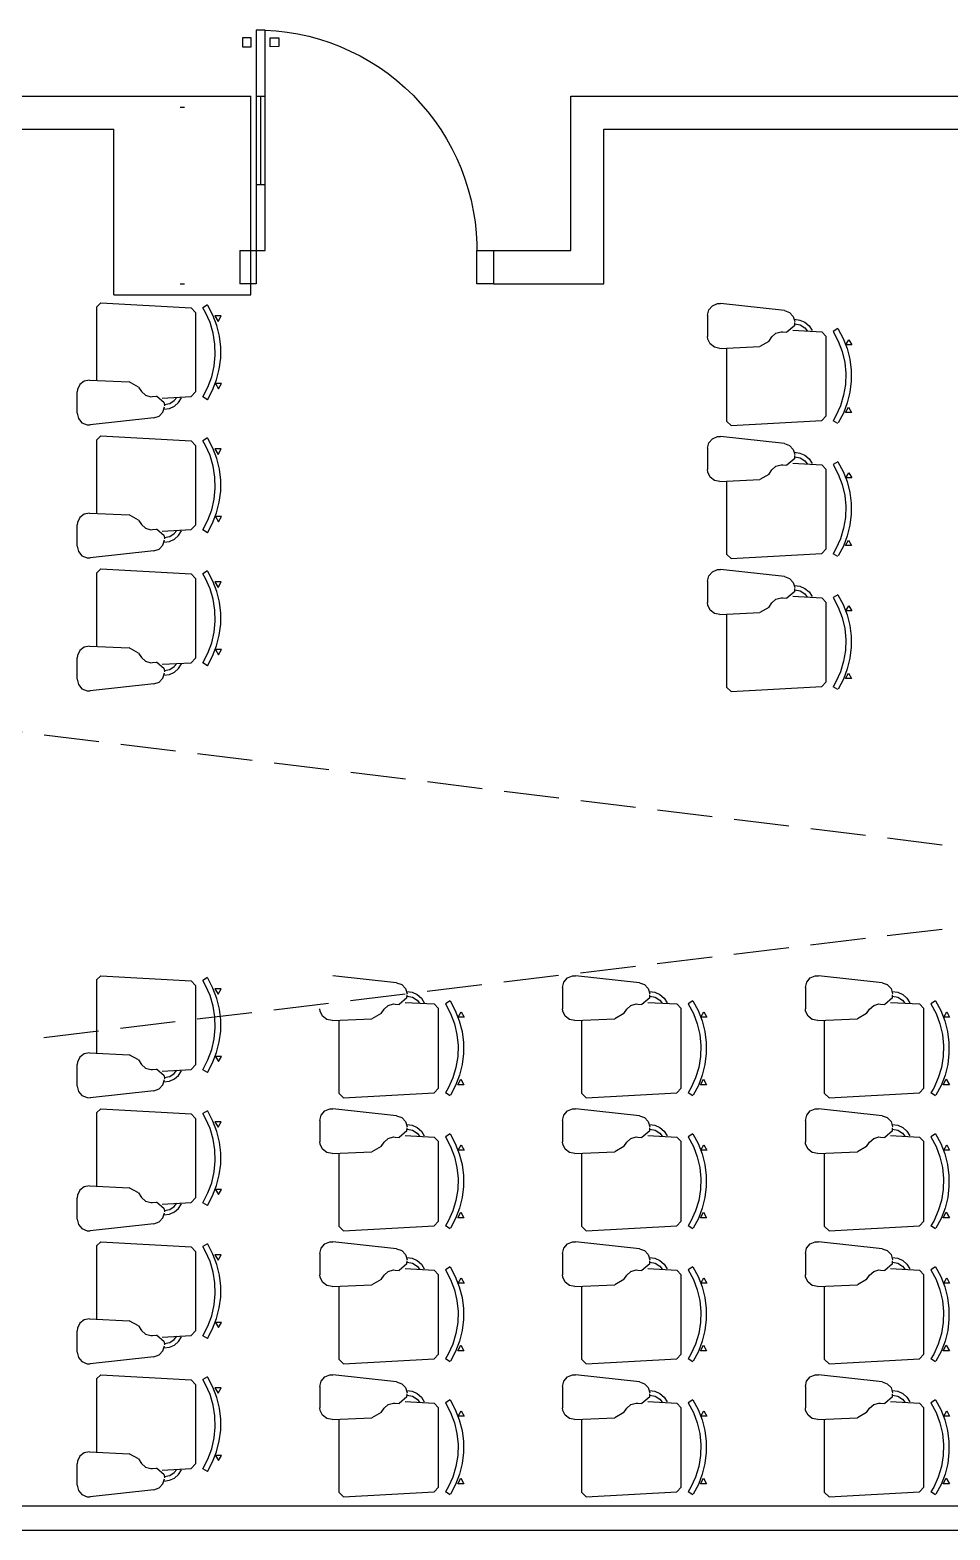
# Model space of a CAD drawing. Extents: x 7 to 80.8, y 22 to 73.9.
# Drawn here: x 54.63 to 58.8, y 46.23 to 53.03 of the extents above; entities that cross this region are included whole.
import ezdxf

# ---------------------------------------------------------------- set-up
doc = ezdxf.new("R2010")
doc.units = 0
doc.header["$MEASUREMENT"] = 0
doc.linetypes.add('DOT', pattern=[0.25, 0.25, 0])
for name, color, linetype in [('Doors', 7, 'CONTINUOUS'), ('Furniture', 7, 'CONTINUOUS'), ('Walls', 7, 'CONTINUOUS')]:
    doc.layers.add(name, color=color, linetype=linetype)

msp = doc.modelspace()

# ---------------------------------------------------------------- linework, layer by layer
at = {"layer": 'Doors', "color": 2}
for p, q in [((55.0094, 52.7319), (55.6294, 52.7319)), ((55.6294, 51.8319), (55.6294, 52.7319)), ((55.5794, 52.0319), (55.5794, 51.8819)), ((56.7294, 52.0319), (57.0794, 52.0319)), ((56.7294, 52.0319), (56.7294, 51.8819)), ((55.0094, 51.8319), (55.6294, 51.8319)), ((55.3094, 51.8819), (55.3294, 51.8819)), ((56.7294, 51.8819), (57.2294, 51.8819))]:
    msp.add_line(p, q, dxfattribs=at)
at = {"layer": 'Doors', "color": 4}
for p, q in [((55.6544, 52.7319), (55.6944, 52.7319)), ((55.6736, 52.7325), (55.6736, 52.3319)), ((55.6544, 52.3319), (55.6967, 52.3319))]:
    msp.add_line(p, q, dxfattribs=at)
at = {"layer": 'Doors', "color": 1}
msp.add_line((55.6544, 51.8819), (55.5794, 51.8819), dxfattribs=at)
at = {"layer": 'Doors', "color": 4}
for points in [[(55.6321, 52.9962), (55.5921, 52.9962), (55.5921, 52.9562), (55.6321, 52.9562), (55.6321, 52.9962)], [(55.6544, 52.0319), (55.6944, 52.0319), (55.6944, 53.0319), (55.6544, 53.0319), (55.6544, 52.0319)], [(55.717, 52.9963), (55.757, 52.9965), (55.7571, 52.9565), (55.7171, 52.9563), (55.717, 52.9963)]]:
    msp.add_lwpolyline(points, close=True, dxfattribs=at)
msp.add_lwpolyline([(55.6944, 53.0311), (55.7443, 53.0279), (55.794, 53.0221), (55.8433, 53.0139), (55.8921, 53.0033), (55.9404, 52.9902), (55.9879, 52.9747), (56.0346, 52.9568), (56.0804, 52.9367), (56.1251, 52.9143), (56.1686, 52.8896), (56.2108, 52.8629), (56.2516, 52.834), (56.291, 52.8032), (56.3287, 52.7704), (56.3648, 52.7358), (56.3991, 52.6994), (56.4315, 52.6614), (56.462, 52.6217), (56.4905, 52.5806), (56.5168, 52.5382), (56.5411, 52.4944), (56.5631, 52.4495), (56.5828, 52.4036), (56.6002, 52.3567), (56.6153, 52.3091), (56.6279, 52.2607), (56.6381, 52.2118), (56.6459, 52.1624), (56.6512, 52.1127), (56.654, 52.0627), (56.6544, 52.0319)], dxfattribs=at)
at = {"layer": 'Doors', "color": 1}
for points in [[(55.5794, 52.0319), (55.6544, 52.0319), (55.6544, 51.8819)], [(56.7294, 51.8819), (56.6544, 51.8819), (56.6544, 52.0319), (56.7294, 52.0319)]]:
    msp.add_lwpolyline(points, dxfattribs=at)
at = {"layer": 'Furniture', "color": 4}
for p, q in [((54.9499, 51.7948), (54.9299, 51.7759)), ((54.9299, 51.7759), (54.9299, 51.4435)), ((54.9499, 51.7948), (55.36, 51.772)), ((55.3799, 51.7509), (55.36, 51.772)), ((55.3799, 51.7509), (55.3799, 51.3909)), ((55.4329, 51.7862), (55.4117, 51.773)), ((58.0476, 51.7601), (57.7588, 51.7919)), ((57.6998, 51.7391), (57.6998, 51.6419)), ((58.0945, 51.6924), (58.0592, 51.6617)), ((58.0945, 51.6924), (58.0949, 51.7055)), ((57.9771, 51.6205), (57.9357, 51.5973)), ((57.9771, 51.6205), (57.991, 51.6409)), ((58.0409, 51.6638), (58.0592, 51.6617)), ((58.0856, 51.6712), (58.2169, 51.6639)), ((58.2169, 51.6639), (58.2368, 51.6428)), ((58.2368, 51.2828), (58.2368, 51.6428)), ((58.2898, 51.678), (58.2686, 51.6648)), ((57.7555, 51.5888), (57.9357, 51.5973)), ((57.7868, 51.2578), (57.7868, 51.5903)), ((54.8986, 51.445), (55.0788, 51.4364)), ((55.1202, 51.4132), (55.0788, 51.4364)), ((55.1202, 51.4132), (55.1341, 51.3929)), ((54.8429, 51.2947), (54.8429, 51.3918)), ((55.1839, 51.37), (55.2023, 51.372)), ((55.2376, 51.3414), (55.2023, 51.372)), ((55.2286, 51.3625), (55.36, 51.3698)), ((55.2376, 51.3414), (55.238, 51.3282)), ((55.36, 51.3698), (55.3799, 51.3909)), ((55.4329, 51.3558), (55.4117, 51.3689)), ((55.1907, 51.2736), (54.9019, 51.2418)), ((58.2368, 51.2828), (58.2169, 51.2617)), ((57.8068, 51.2389), (57.7868, 51.2578)), ((57.8068, 51.2389), (58.2169, 51.2617)), ((58.2898, 51.2475), (58.2686, 51.2607)), ((54.9499, 51.1918), (54.9299, 51.1729)), ((54.9299, 51.1729), (54.9299, 50.8405)), ((54.9499, 51.1918), (55.36, 51.169)), ((55.3799, 51.1479), (55.36, 51.169)), ((55.3799, 51.1479), (55.3799, 50.7879)), ((55.4329, 51.1832), (55.4117, 51.17)), ((57.6998, 51.136), (57.6998, 51.0389)), ((58.0476, 51.1571), (57.7588, 51.1889)), ((58.0945, 51.0893), (58.0592, 51.0587)), ((58.0856, 51.0682), (58.2169, 51.0609)), ((58.0945, 51.0893), (58.0949, 51.1025)), ((58.2898, 51.075), (58.2686, 51.0618)), ((57.9771, 51.0175), (57.9357, 50.9943)), ((57.9771, 51.0175), (57.991, 51.0379)), ((58.0409, 51.0608), (58.0592, 51.0587)), ((58.2169, 51.0609), (58.2368, 51.0398)), ((58.2368, 50.6798), (58.2368, 51.0398)), ((57.7555, 50.9858), (57.9357, 50.9943)), ((57.7868, 50.6548), (57.7868, 50.9873)), ((54.8986, 50.842), (55.0788, 50.8334)), ((55.1202, 50.8102), (55.0788, 50.8334)), ((55.1202, 50.8102), (55.1341, 50.7899)), ((54.8429, 50.6917), (54.8429, 50.7888)), ((55.1839, 50.767), (55.2023, 50.769)), ((55.2376, 50.7384), (55.2023, 50.769)), ((55.2286, 50.7595), (55.36, 50.7668)), ((55.2376, 50.7384), (55.238, 50.7252)), ((55.36, 50.7668), (55.3799, 50.7879)), ((55.4329, 50.7527), (55.4117, 50.7659)), ((55.1907, 50.6706), (54.9019, 50.6388)), ((58.2368, 50.6798), (58.2169, 50.6587)), ((57.8068, 50.6359), (57.7868, 50.6548)), ((57.8068, 50.6359), (58.2169, 50.6587)), ((58.2898, 50.6445), (58.2686, 50.6577)), ((54.9499, 50.5888), (54.9299, 50.5699)), ((54.9299, 50.5699), (54.9299, 50.2375)), ((54.9499, 50.5888), (55.36, 50.566)), ((55.3799, 50.5449), (55.36, 50.566)), ((55.3799, 50.5449), (55.3799, 50.1849)), ((55.4329, 50.5802), (55.4117, 50.567)), ((57.6998, 50.533), (57.6998, 50.4359)), ((58.0476, 50.5541), (57.7588, 50.5859)), ((58.0409, 50.4577), (58.0592, 50.4557)), ((58.0945, 50.4863), (58.0592, 50.4557)), ((58.0856, 50.4652), (58.2169, 50.4579)), ((58.0945, 50.4863), (58.0949, 50.4995)), ((58.2169, 50.4579), (58.2368, 50.4368)), ((58.2898, 50.472), (58.2686, 50.4588)), ((57.7555, 50.3828), (57.9357, 50.3913)), ((57.9771, 50.4145), (57.9357, 50.3913)), ((57.9771, 50.4145), (57.991, 50.4349)), ((58.2368, 50.0768), (58.2368, 50.4368)), ((57.7868, 50.0518), (57.7868, 50.3842)), ((54.8429, 50.0887), (54.8429, 50.1858)), ((54.8986, 50.2389), (55.0788, 50.2304)), ((55.1202, 50.2072), (55.0788, 50.2304)), ((55.1202, 50.2072), (55.1341, 50.1868)), ((55.36, 50.1638), (55.3799, 50.1849)), ((55.1839, 50.164), (55.2023, 50.166)), ((55.2376, 50.1354), (55.2023, 50.166)), ((55.2286, 50.1565), (55.36, 50.1638)), ((55.2376, 50.1354), (55.238, 50.1222)), ((55.4329, 50.1497), (55.4117, 50.1629)), ((55.1907, 50.0676), (54.9019, 50.0358)), ((57.8068, 50.0329), (57.7868, 50.0518)), ((57.8068, 50.0329), (58.2169, 50.0557)), ((58.2368, 50.0768), (58.2169, 50.0557)), ((58.2898, 50.0415), (58.2686, 50.0547)), ((54.9499, 48.7445), (54.9299, 48.7256)), ((54.9299, 48.7256), (54.9299, 48.3932)), ((54.9499, 48.7445), (55.3599, 48.7217)), ((55.3799, 48.7006), (55.3599, 48.7217)), ((55.3799, 48.7006), (55.3799, 48.3406)), ((55.4329, 48.7359), (55.4117, 48.7227)), ((56.2907, 48.7127), (56.0019, 48.7445)), ((57.0429, 48.6916), (57.0429, 48.5945)), ((57.3907, 48.7127), (57.1019, 48.7445)), ((58.1429, 48.6916), (58.1429, 48.5945)), ((58.4907, 48.7127), (58.2019, 48.7445)), ((56.3376, 48.6449), (56.3023, 48.6143)), ((56.3286, 48.6238), (56.46, 48.6165)), ((56.3376, 48.6449), (56.338, 48.6581)), ((56.5329, 48.6306), (56.5117, 48.6174)), ((57.4376, 48.6449), (57.4023, 48.6143)), ((57.4286, 48.6238), (57.5599, 48.6165)), ((57.4376, 48.6449), (57.438, 48.6581)), ((57.6329, 48.6306), (57.6117, 48.6174)), ((58.5376, 48.6449), (58.5023, 48.6143)), ((58.5286, 48.6238), (58.6599, 48.6165)), ((58.5376, 48.6449), (58.538, 48.6581)), ((58.7329, 48.6306), (58.7117, 48.6174)), ((56.2202, 48.5731), (56.1788, 48.5499)), ((56.2202, 48.5731), (56.2341, 48.5935)), ((56.2839, 48.6164), (56.3023, 48.6143)), ((56.46, 48.6165), (56.4799, 48.5954)), ((56.4799, 48.2354), (56.4799, 48.5954)), ((57.3202, 48.5731), (57.2788, 48.5499)), ((57.3202, 48.5731), (57.3341, 48.5935)), ((57.3839, 48.6164), (57.4023, 48.6143)), ((57.5599, 48.6165), (57.5799, 48.5954)), ((57.5799, 48.2354), (57.5799, 48.5954)), ((58.4202, 48.5731), (58.3788, 48.5499)), ((58.4202, 48.5731), (58.4341, 48.5935)), ((58.4839, 48.6164), (58.5023, 48.6143)), ((58.6599, 48.6165), (58.6799, 48.5954)), ((58.6799, 48.2354), (58.6799, 48.5954)), ((55.9986, 48.5414), (56.1788, 48.5499)), ((56.0299, 48.2104), (56.0299, 48.5429)), ((57.0986, 48.5414), (57.2788, 48.5499)), ((57.1299, 48.2104), (57.1299, 48.5429)), ((58.1986, 48.5414), (58.3788, 48.5499)), ((58.2299, 48.2104), (58.2299, 48.5429)), ((54.8986, 48.3947), (55.0788, 48.3861)), ((55.1202, 48.3629), (55.0788, 48.3861)), ((55.1202, 48.3629), (55.1341, 48.3426)), ((54.8429, 48.2444), (54.8429, 48.3415)), ((55.1839, 48.3197), (55.2023, 48.3217)), ((55.2376, 48.2911), (55.2023, 48.3217)), ((55.2286, 48.3122), (55.3599, 48.3195)), ((55.2376, 48.2911), (55.238, 48.2779)), ((55.3599, 48.3195), (55.3799, 48.3406)), ((55.4329, 48.3054), (55.4117, 48.3186)), ((55.1907, 48.2233), (54.9019, 48.1915)), ((56.0499, 48.1915), (56.46, 48.2143)), ((56.4799, 48.2354), (56.46, 48.2143)), ((56.5329, 48.2001), (56.5117, 48.2133)), ((57.1499, 48.1915), (57.5599, 48.2143)), ((57.5799, 48.2354), (57.5599, 48.2143)), ((57.6329, 48.2001), (57.6117, 48.2133)), ((58.2499, 48.1915), (58.6599, 48.2143)), ((58.6799, 48.2354), (58.6599, 48.2143)), ((58.7329, 48.2001), (58.7117, 48.2133)), ((56.0499, 48.1915), (56.0299, 48.2104)), ((57.1499, 48.1915), (57.1299, 48.2104)), ((58.2499, 48.1915), (58.2299, 48.2104)), ((54.9499, 48.1415), (54.9299, 48.1226)), ((54.9299, 48.1226), (54.9299, 47.7902)), ((54.9499, 48.1415), (55.3599, 48.1187)), ((55.3799, 48.0976), (55.3599, 48.1187)), ((55.3799, 48.0976), (55.3799, 47.7376)), ((55.4329, 48.1329), (55.4117, 48.1197)), ((55.9429, 48.0886), (55.9429, 47.9915)), ((56.2907, 48.1097), (56.0019, 48.1415)), ((57.0429, 48.0886), (57.0429, 47.9915)), ((57.3907, 48.1097), (57.1019, 48.1415)), ((58.1429, 48.0886), (58.1429, 47.9915)), ((58.4907, 48.1097), (58.2019, 48.1415)), ((56.2839, 48.0133), (56.3023, 48.0113)), ((56.3376, 48.0419), (56.3023, 48.0113)), ((56.3286, 48.0208), (56.46, 48.0135)), ((56.3376, 48.0419), (56.338, 48.0551)), ((56.46, 48.0135), (56.4799, 47.9924)), ((56.5329, 48.0276), (56.5117, 48.0144)), ((57.3839, 48.0133), (57.4023, 48.0113)), ((57.4376, 48.0419), (57.4023, 48.0113)), ((57.4286, 48.0208), (57.5599, 48.0135)), ((57.4376, 48.0419), (57.438, 48.0551)), ((57.5599, 48.0135), (57.5799, 47.9924)), ((57.6329, 48.0276), (57.6117, 48.0144)), ((58.4839, 48.0133), (58.5023, 48.0113)), ((58.5376, 48.0419), (58.5023, 48.0113)), ((58.5286, 48.0208), (58.6599, 48.0135)), ((58.5376, 48.0419), (58.538, 48.0551)), ((58.6599, 48.0135), (58.6799, 47.9924)), ((58.7329, 48.0276), (58.7117, 48.0144)), ((55.9986, 47.9384), (56.1788, 47.9469)), ((56.2202, 47.9701), (56.1788, 47.9469)), ((56.2202, 47.9701), (56.2341, 47.9905)), ((56.4799, 47.6324), (56.4799, 47.9924)), ((57.0986, 47.9384), (57.2788, 47.9469)), ((57.3202, 47.9701), (57.2788, 47.9469)), ((57.3202, 47.9701), (57.3341, 47.9905)), ((57.5799, 47.6324), (57.5799, 47.9924)), ((58.1986, 47.9384), (58.3788, 47.9469)), ((58.4202, 47.9701), (58.3788, 47.9469)), ((58.4202, 47.9701), (58.4341, 47.9905)), ((58.6799, 47.6324), (58.6799, 47.9924)), ((56.0299, 47.6074), (56.0299, 47.9398)), ((57.1299, 47.6074), (57.1299, 47.9398)), ((58.2299, 47.6074), (58.2299, 47.9398)), ((54.8429, 47.6414), (54.8429, 47.7385)), ((54.8986, 47.7916), (55.0788, 47.7831)), ((55.1202, 47.7599), (55.0788, 47.7831)), ((55.1202, 47.7599), (55.1341, 47.7395)), ((55.3599, 47.7165), (55.3799, 47.7376)), ((55.1839, 47.7167), (55.2023, 47.7187)), ((55.2376, 47.6881), (55.2023, 47.7187)), ((55.2286, 47.7092), (55.3599, 47.7165)), ((55.2376, 47.6881), (55.238, 47.6749)), ((55.4329, 47.7024), (55.4117, 47.7156)), ((55.1907, 47.6203), (54.9019, 47.5885)), ((56.0499, 47.5885), (56.0299, 47.6074)), ((56.0499, 47.5885), (56.46, 47.6113)), ((56.4799, 47.6324), (56.46, 47.6113)), ((56.5329, 47.5971), (56.5117, 47.6103)), ((57.1499, 47.5885), (57.1299, 47.6074)), ((57.1499, 47.5885), (57.5599, 47.6113)), ((57.5799, 47.6324), (57.5599, 47.6113)), ((57.6329, 47.5971), (57.6117, 47.6103)), ((58.2499, 47.5885), (58.2299, 47.6074)), ((58.2499, 47.5885), (58.6599, 47.6113)), ((58.6799, 47.6324), (58.6599, 47.6113)), ((58.7329, 47.5971), (58.7117, 47.6103)), ((54.9499, 47.5385), (54.9299, 47.5196)), ((54.9499, 47.5385), (55.3599, 47.5157)), ((56.2907, 47.5067), (56.0019, 47.5385)), ((57.3907, 47.5067), (57.1019, 47.5385)), ((58.4907, 47.5067), (58.2019, 47.5385)), ((54.9299, 47.5196), (54.9299, 47.1871)), ((55.3799, 47.4946), (55.3599, 47.5157)), ((55.3799, 47.4946), (55.3799, 47.1346)), ((55.4329, 47.5299), (55.4117, 47.5167)), ((55.9429, 47.4856), (55.9429, 47.3885)), ((57.0429, 47.4856), (57.0429, 47.3885)), ((58.1429, 47.4856), (58.1429, 47.3885)), ((56.2839, 47.4103), (56.3023, 47.4083)), ((56.3376, 47.4389), (56.3023, 47.4083)), ((56.3286, 47.4178), (56.46, 47.4105)), ((56.3376, 47.4389), (56.338, 47.4521)), ((56.46, 47.4105), (56.4799, 47.3894)), ((56.5329, 47.4246), (56.5117, 47.4114)), ((57.3839, 47.4103), (57.4023, 47.4083)), ((57.4376, 47.4389), (57.4023, 47.4083)), ((57.4286, 47.4178), (57.5599, 47.4105)), ((57.4376, 47.4389), (57.438, 47.4521)), ((57.5599, 47.4105), (57.5799, 47.3894)), ((57.6329, 47.4246), (57.6117, 47.4114)), ((58.4839, 47.4103), (58.5023, 47.4083)), ((58.5376, 47.4389), (58.5023, 47.4083)), ((58.5286, 47.4178), (58.6599, 47.4105)), ((58.5376, 47.4389), (58.538, 47.4521)), ((58.6599, 47.4105), (58.6799, 47.3894)), ((58.7329, 47.4245), (58.7117, 47.4114)), ((55.9986, 47.3353), (56.1788, 47.3439)), ((56.0299, 47.0044), (56.0299, 47.3368)), ((56.2202, 47.3671), (56.1788, 47.3439)), ((56.2202, 47.3671), (56.2341, 47.3874)), ((56.4799, 47.0294), (56.4799, 47.3894)), ((57.0986, 47.3353), (57.2788, 47.3439)), ((57.1299, 47.0044), (57.1299, 47.3368)), ((57.3202, 47.3671), (57.2788, 47.3439)), ((57.3202, 47.3671), (57.3341, 47.3874)), ((57.5799, 47.0294), (57.5799, 47.3894)), ((58.1986, 47.3353), (58.3788, 47.3439)), ((58.2299, 47.0044), (58.2299, 47.3368)), ((58.4202, 47.3671), (58.3788, 47.3439)), ((58.4202, 47.3671), (58.4341, 47.3874)), ((58.6799, 47.0294), (58.6799, 47.3894)), ((54.8429, 47.0384), (54.8429, 47.1355)), ((54.8986, 47.1886), (55.0788, 47.1801)), ((55.1202, 47.1569), (55.0788, 47.1801)), ((55.1202, 47.1569), (55.1341, 47.1365)), ((55.3599, 47.1135), (55.3799, 47.1346)), ((55.1839, 47.1136), (55.2023, 47.1157)), ((55.2376, 47.0851), (55.2023, 47.1157)), ((55.2286, 47.1062), (55.3599, 47.1135)), ((55.2376, 47.0851), (55.238, 47.0719)), ((55.4329, 47.0994), (55.4117, 47.1126)), ((55.1907, 47.0173), (54.9019, 46.9855)), ((56.0499, 46.9855), (56.0299, 47.0044)), ((56.0499, 46.9855), (56.46, 47.0083)), ((56.4799, 47.0294), (56.46, 47.0083)), ((56.5329, 46.9941), (56.5117, 47.0073)), ((57.1499, 46.9855), (57.1299, 47.0044)), ((57.1499, 46.9855), (57.5599, 47.0083)), ((57.5799, 47.0294), (57.5599, 47.0083)), ((57.6329, 46.9941), (57.6117, 47.0073)), ((58.2499, 46.9855), (58.2299, 47.0044)), ((58.2499, 46.9855), (58.6599, 47.0083)), ((58.6799, 47.0294), (58.6599, 47.0083)), ((58.7329, 46.9941), (58.7117, 47.0073)), ((54.9499, 46.9355), (54.9299, 46.9166)), ((54.9499, 46.9355), (55.3599, 46.9127)), ((55.4329, 46.9269), (55.4117, 46.9137)), ((56.2907, 46.9037), (56.0019, 46.9355)), ((57.3907, 46.9037), (57.1019, 46.9355)), ((58.4907, 46.9037), (58.2019, 46.9355)), ((54.9299, 46.9166), (54.9299, 46.5841)), ((55.3799, 46.8916), (55.3599, 46.9127)), ((55.3799, 46.8916), (55.3799, 46.5316)), ((55.9429, 46.8826), (55.9429, 46.7855)), ((57.0429, 46.8826), (57.0429, 46.7855)), ((58.1429, 46.8826), (58.1429, 46.7855)), ((56.2202, 46.7641), (56.2341, 46.7844)), ((56.2839, 46.8073), (56.3023, 46.8053)), ((56.3376, 46.8359), (56.3023, 46.8053)), ((56.3286, 46.8148), (56.46, 46.8075)), ((56.3376, 46.8359), (56.338, 46.8491)), ((56.46, 46.8075), (56.4799, 46.7864)), ((56.4799, 46.4264), (56.4799, 46.7864)), ((56.5329, 46.8215), (56.5117, 46.8084)), ((57.3202, 46.7641), (57.3341, 46.7844)), ((57.3839, 46.8073), (57.4023, 46.8053)), ((57.4376, 46.8359), (57.4023, 46.8053)), ((57.4286, 46.8148), (57.5599, 46.8075)), ((57.4376, 46.8359), (57.438, 46.8491)), ((57.5599, 46.8075), (57.5799, 46.7864)), ((57.5799, 46.4264), (57.5799, 46.7864)), ((57.6329, 46.8215), (57.6117, 46.8084)), ((58.4202, 46.7641), (58.4341, 46.7844)), ((58.4839, 46.8073), (58.5023, 46.8053)), ((58.5376, 46.8359), (58.5023, 46.8053)), ((58.5286, 46.8148), (58.6599, 46.8075)), ((58.5376, 46.8359), (58.538, 46.8491)), ((58.6599, 46.8075), (58.6799, 46.7864)), ((58.6799, 46.4264), (58.6799, 46.7864)), ((58.7329, 46.8215), (58.7117, 46.8084)), ((55.9986, 46.7323), (56.1788, 46.7409)), ((56.0299, 46.4014), (56.0299, 46.7338)), ((56.2202, 46.7641), (56.1788, 46.7409)), ((57.0986, 46.7323), (57.2788, 46.7409)), ((57.1299, 46.4014), (57.1299, 46.7338)), ((57.3202, 46.7641), (57.2788, 46.7409)), ((58.1986, 46.7323), (58.3788, 46.7409)), ((58.2299, 46.4014), (58.2299, 46.7338)), ((58.4202, 46.7641), (58.3788, 46.7409)), ((54.8986, 46.5856), (55.0788, 46.5771)), ((54.8429, 46.4353), (54.8429, 46.5325)), ((55.1202, 46.5539), (55.0788, 46.5771)), ((55.1202, 46.5539), (55.1341, 46.5335)), ((55.1839, 46.5106), (55.2023, 46.5127)), ((55.2376, 46.482), (55.2023, 46.5127)), ((55.3599, 46.5105), (55.3799, 46.5316)), ((55.2286, 46.5032), (55.3599, 46.5105)), ((55.2376, 46.482), (55.238, 46.4689)), ((55.4329, 46.4964), (55.4117, 46.5096)), ((55.1907, 46.4143), (54.9019, 46.3825)), ((56.0499, 46.3825), (56.0299, 46.4014)), ((56.0499, 46.3825), (56.46, 46.4053)), ((56.4799, 46.4264), (56.46, 46.4053)), ((56.5329, 46.3911), (56.5117, 46.4043)), ((57.1499, 46.3825), (57.1299, 46.4014)), ((57.1499, 46.3825), (57.5599, 46.4053)), ((57.5799, 46.4264), (57.5599, 46.4053)), ((57.6329, 46.3911), (57.6117, 46.4043)), ((58.2499, 46.3825), (58.2299, 46.4014)), ((58.2499, 46.3825), (58.6599, 46.4052)), ((58.6799, 46.4264), (58.6599, 46.4052)), ((58.7329, 46.3911), (58.7117, 46.4042))]:
    msp.add_line(p, q, dxfattribs=at)
at = {"layer": 'Furniture', "color": 4, "linetype": 'DOT'}
for p, q in [((60.152, 49.1668), (47.7391, 50.6882)), ((60.1521, 49.1226), (47.7626, 47.6263))]:
    msp.add_line(p, q, dxfattribs=at)
at = {"layer": 'Furniture', "color": 4}
for points in [[(55.4117, 51.3689), (55.4352, 51.413), (55.4528, 51.4598), (55.4641, 51.5084), (55.469, 51.5582), (55.4674, 51.6081), (55.4594, 51.6574), (55.445, 51.7053), (55.4245, 51.7508), (55.4117, 51.773)], [(55.4329, 51.3558), (55.4566, 51.3998), (55.4747, 51.4463), (55.4871, 51.4947), (55.4934, 51.5443), (55.4936, 51.5943), (55.4877, 51.6439), (55.4758, 51.6924), (55.458, 51.7391), (55.4347, 51.7833)], [(57.6998, 51.7391), (57.7056, 51.7631), (57.7216, 51.782), (57.7445, 51.7915), (57.7588, 51.7919)], [(58.0476, 51.7601), (58.0709, 51.7517), (58.0879, 51.7337), (58.0949, 51.71)], [(58.0933, 51.7204), (58.118, 51.7171), (58.1407, 51.7069), (58.1596, 51.6906), (58.173, 51.6696)], [(58.0948, 51.7001), (58.1191, 51.6952), (58.14, 51.6817), (58.1512, 51.6676)], [(57.7555, 51.5888), (57.7312, 51.5934), (57.7116, 51.6085), (57.7009, 51.6309), (57.6998, 51.6419)], [(57.991, 51.6409), (58.0094, 51.6575), (58.0333, 51.6641), (58.0409, 51.6638)], [(58.2686, 51.6648), (58.2921, 51.6207), (58.3097, 51.574), (58.321, 51.5253), (58.3259, 51.4756), (58.3244, 51.4256), (58.3163, 51.3763), (58.3019, 51.3285), (58.2814, 51.2829), (58.2686, 51.2607)], [(58.2898, 51.678), (58.3135, 51.634), (58.3317, 51.5874), (58.344, 51.539), (58.3503, 51.4894), (58.3505, 51.4395), (58.3446, 51.3898), (58.3327, 51.3413), (58.3149, 51.2946), (58.2916, 51.2504)], [(54.8986, 51.445), (54.8743, 51.4404), (54.8547, 51.4252), (54.844, 51.4029), (54.8429, 51.3918)], [(55.1341, 51.3929), (55.1525, 51.3762), (55.1764, 51.3697), (55.1839, 51.37)], [(55.2364, 51.3133), (55.2611, 51.3167), (55.2838, 51.3269), (55.3027, 51.3432), (55.316, 51.3642)], [(55.2379, 51.3337), (55.2622, 51.3385), (55.2831, 51.352), (55.2942, 51.3662)], [(54.8429, 51.2947), (54.8487, 51.2706), (54.8647, 51.2517), (54.8876, 51.2422), (54.9019, 51.2418)], [(55.1907, 51.2736), (55.214, 51.282), (55.231, 51.3), (55.238, 51.3238)], [(55.4117, 50.7659), (55.4352, 50.81), (55.4528, 50.8568), (55.4641, 50.9054), (55.469, 50.9552), (55.4674, 51.0051), (55.4594, 51.0544), (55.445, 51.1023), (55.4245, 51.1478), (55.4117, 51.17)], [(55.4329, 50.7528), (55.4566, 50.7967), (55.4747, 50.8433), (55.4871, 50.8917), (55.4934, 50.9413), (55.4936, 50.9913), (55.4877, 51.0409), (55.4758, 51.0894), (55.458, 51.1361), (55.4347, 51.1803)], [(57.6998, 51.1361), (57.7056, 51.1601), (57.7216, 51.179), (57.7445, 51.1885), (57.7588, 51.1889)], [(58.0476, 51.1571), (58.0709, 51.1487), (58.0879, 51.1307), (58.0949, 51.107)], [(58.0933, 51.1174), (58.118, 51.1141), (58.1407, 51.1039), (58.1596, 51.0875), (58.173, 51.0665)], [(58.0948, 51.0971), (58.1191, 51.0922), (58.14, 51.0787), (58.1512, 51.0645)], [(58.2898, 51.075), (58.3135, 51.031), (58.3317, 50.9844), (58.344, 50.936), (58.3503, 50.8864), (58.3505, 50.8364), (58.3446, 50.7868), (58.3327, 50.7383), (58.3149, 50.6916), (58.2916, 50.6474)], [(57.7555, 50.9858), (57.7312, 50.9904), (57.7116, 51.0055), (57.7009, 51.0279), (57.6998, 51.0389)], [(57.991, 51.0379), (58.0094, 51.0545), (58.0333, 51.0611), (58.0409, 51.0607)], [(58.2686, 51.0618), (58.2921, 51.0177), (58.3097, 50.971), (58.321, 50.9223), (58.3259, 50.8726), (58.3244, 50.8226), (58.3163, 50.7733), (58.3019, 50.7255), (58.2814, 50.6799), (58.2686, 50.6577)], [(54.8986, 50.842), (54.8743, 50.8373), (54.8547, 50.8222), (54.844, 50.7998), (54.8429, 50.7888)], [(55.1341, 50.7899), (55.1525, 50.7732), (55.1764, 50.7667), (55.1839, 50.767)], [(55.2364, 50.7103), (55.2611, 50.7136), (55.2838, 50.7239), (55.3027, 50.7402), (55.316, 50.7612)], [(55.2379, 50.7306), (55.2622, 50.7355), (55.2831, 50.749), (55.2942, 50.7632)], [(54.8429, 50.6917), (54.8487, 50.6676), (54.8647, 50.6487), (54.8876, 50.6392), (54.9019, 50.6388)], [(55.1907, 50.6706), (55.214, 50.679), (55.231, 50.697), (55.238, 50.7208)], [(55.4117, 50.1629), (55.4352, 50.207), (55.4528, 50.2538), (55.4641, 50.3024), (55.469, 50.3522), (55.4674, 50.4021), (55.4594, 50.4514), (55.445, 50.4992), (55.4245, 50.5448), (55.4117, 50.567)], [(55.4329, 50.1497), (55.4566, 50.1937), (55.4747, 50.2403), (55.4871, 50.2887), (55.4934, 50.3383), (55.4936, 50.3883), (55.4877, 50.4379), (55.4758, 50.4864), (55.458, 50.5331), (55.4347, 50.5773)], [(57.6998, 50.533), (57.7056, 50.5571), (57.7216, 50.576), (57.7445, 50.5855), (57.7588, 50.5859)], [(58.0476, 50.5541), (58.0709, 50.5457), (58.0879, 50.5277), (58.0949, 50.5039)], [(57.991, 50.4349), (58.0094, 50.4515), (58.0333, 50.458), (58.0409, 50.4577)], [(58.0933, 50.5144), (58.118, 50.5111), (58.1407, 50.5008), (58.1596, 50.4845), (58.173, 50.4635)], [(58.0948, 50.4941), (58.1191, 50.4892), (58.14, 50.4757), (58.1512, 50.4615)], [(58.2686, 50.4588), (58.2921, 50.4147), (58.3097, 50.3679), (58.321, 50.3193), (58.3259, 50.2696), (58.3244, 50.2196), (58.3163, 50.1703), (58.3019, 50.1225), (58.2814, 50.0769), (58.2686, 50.0547)], [(58.2898, 50.472), (58.3135, 50.428), (58.3317, 50.3814), (58.344, 50.333), (58.3503, 50.2834), (58.3505, 50.2334), (58.3446, 50.1838), (58.3327, 50.1353), (58.3149, 50.0886), (58.2916, 50.0444)], [(57.7555, 50.3828), (57.7312, 50.3874), (57.7116, 50.4025), (57.7009, 50.4249), (57.6998, 50.4359)], [(54.8986, 50.2389), (54.8743, 50.2343), (54.8547, 50.2192), (54.844, 50.1968), (54.8429, 50.1858)], [(55.1341, 50.1869), (55.1525, 50.1702), (55.1764, 50.1637), (55.1839, 50.164)], [(55.1907, 50.0676), (55.214, 50.076), (55.231, 50.094), (55.238, 50.1178)], [(55.2364, 50.1073), (55.2611, 50.1106), (55.2838, 50.1209), (55.3027, 50.1372), (55.316, 50.1582)], [(55.2379, 50.1276), (55.2622, 50.1325), (55.2831, 50.146), (55.2942, 50.1602)], [(54.8429, 50.0887), (54.8487, 50.0646), (54.8647, 50.0457), (54.8876, 50.0362), (54.9019, 50.0358)], [(55.4117, 48.3186), (55.4352, 48.3627), (55.4528, 48.4095), (55.4641, 48.4581), (55.469, 48.5079), (55.4674, 48.5578), (55.4594, 48.6071), (55.445, 48.655), (55.4245, 48.7005), (55.4117, 48.7227)], [(55.4329, 48.3054), (55.4566, 48.3494), (55.4747, 48.396), (55.4871, 48.4444), (55.4934, 48.494), (55.4936, 48.544), (55.4877, 48.5936), (55.4758, 48.6421), (55.458, 48.6888), (55.4347, 48.733)], [(56.2907, 48.7127), (56.314, 48.7043), (56.331, 48.6863), (56.338, 48.6626)], [(57.0429, 48.6916), (57.0486, 48.7157), (57.0647, 48.7346), (57.0876, 48.7441), (57.1019, 48.7445)], [(57.3907, 48.7127), (57.414, 48.7043), (57.431, 48.6863), (57.438, 48.6625)], [(58.1429, 48.6916), (58.1487, 48.7157), (58.1647, 48.7346), (58.1876, 48.7441), (58.2019, 48.7445)], [(58.4907, 48.7127), (58.514, 48.7043), (58.531, 48.6863), (58.538, 48.6625)], [(56.3364, 48.673), (56.3611, 48.6697), (56.3838, 48.6595), (56.4026, 48.6431), (56.416, 48.6221)], [(56.3379, 48.6527), (56.3622, 48.6478), (56.3831, 48.6343), (56.3942, 48.6201)], [(56.5329, 48.6306), (56.5566, 48.5866), (56.5747, 48.54), (56.5871, 48.4916), (56.5934, 48.442), (56.5936, 48.392), (56.5877, 48.3424), (56.5758, 48.2939), (56.558, 48.2472), (56.5347, 48.203)], [(57.4364, 48.673), (57.4611, 48.6697), (57.4838, 48.6594), (57.5026, 48.6431), (57.516, 48.6221)], [(57.4379, 48.6527), (57.4622, 48.6478), (57.4831, 48.6343), (57.4942, 48.6201)], [(57.6329, 48.6306), (57.6566, 48.5866), (57.6747, 48.54), (57.6871, 48.4916), (57.6934, 48.442), (57.6936, 48.392), (57.6877, 48.3424), (57.6758, 48.2939), (57.658, 48.2472), (57.6347, 48.203)], [(58.5364, 48.673), (58.5611, 48.6697), (58.5838, 48.6594), (58.6026, 48.6431), (58.616, 48.6221)], [(58.5379, 48.6527), (58.5622, 48.6478), (58.5831, 48.6343), (58.5942, 48.6201)], [(58.7329, 48.6306), (58.7566, 48.5866), (58.7747, 48.54), (58.7871, 48.4916), (58.7934, 48.442), (58.7936, 48.392), (58.7877, 48.3424), (58.7758, 48.2939), (58.758, 48.2472), (58.7347, 48.203)], [(55.9986, 48.5414), (55.9743, 48.546), (55.9547, 48.5611), (55.944, 48.5835), (55.9429, 48.5945)], [(56.2341, 48.5935), (56.2525, 48.6101), (56.2764, 48.6167), (56.2839, 48.6163)], [(56.5117, 48.6174), (56.5352, 48.5733), (56.5528, 48.5265), (56.5641, 48.4779), (56.569, 48.4282), (56.5674, 48.3782), (56.5594, 48.3289), (56.545, 48.2811), (56.5245, 48.2355), (56.5117, 48.2133)], [(57.0986, 48.5414), (57.0743, 48.546), (57.0547, 48.5611), (57.044, 48.5835), (57.0429, 48.5945)], [(57.3341, 48.5935), (57.3525, 48.6101), (57.3764, 48.6166), (57.3839, 48.6163)], [(57.6117, 48.6174), (57.6352, 48.5733), (57.6528, 48.5265), (57.6641, 48.4779), (57.669, 48.4282), (57.6674, 48.3782), (57.6594, 48.3289), (57.645, 48.2811), (57.6245, 48.2355), (57.6117, 48.2133)], [(58.1986, 48.5414), (58.1743, 48.546), (58.1547, 48.5611), (58.144, 48.5835), (58.1429, 48.5945)], [(58.4341, 48.5935), (58.4525, 48.6101), (58.4764, 48.6166), (58.4839, 48.6163)], [(58.7117, 48.6174), (58.7352, 48.5733), (58.7528, 48.5265), (58.7641, 48.4779), (58.769, 48.4282), (58.7674, 48.3782), (58.7594, 48.3289), (58.745, 48.2811), (58.7245, 48.2355), (58.7117, 48.2133)], [(54.8986, 48.3947), (54.8743, 48.39), (54.8547, 48.3749), (54.844, 48.3525), (54.8429, 48.3415)], [(55.1341, 48.3426), (55.1525, 48.3259), (55.1764, 48.3194), (55.1839, 48.3197)], [(55.2364, 48.263), (55.2611, 48.2663), (55.2838, 48.2766), (55.3026, 48.2929), (55.316, 48.3139)], [(55.2379, 48.2833), (55.2622, 48.2882), (55.2831, 48.3017), (55.2942, 48.3159)], [(54.8429, 48.2444), (54.8486, 48.2203), (54.8647, 48.2014), (54.8876, 48.1919), (54.9019, 48.1915)], [(55.1907, 48.2233), (55.214, 48.2317), (55.231, 48.2497), (55.238, 48.2735)], [(55.4117, 47.7156), (55.4352, 47.7597), (55.4528, 47.8065), (55.4641, 47.8551), (55.469, 47.9048), (55.4674, 47.9548), (55.4594, 48.0041), (55.445, 48.0519), (55.4245, 48.0975), (55.4117, 48.1197)], [(55.4329, 47.7024), (55.4566, 47.7464), (55.4747, 47.793), (55.4871, 47.8414), (55.4934, 47.891), (55.4936, 47.941), (55.4877, 47.9906), (55.4758, 48.0391), (55.458, 48.0858), (55.4347, 48.13)], [(55.9429, 48.0886), (55.9487, 48.1127), (55.9647, 48.1316), (55.9876, 48.1411), (56.0019, 48.1415)], [(56.2907, 48.1097), (56.314, 48.1013), (56.331, 48.0833), (56.338, 48.0595)], [(57.0429, 48.0886), (57.0486, 48.1127), (57.0647, 48.1316), (57.0876, 48.1411), (57.1019, 48.1415)], [(57.3907, 48.1097), (57.414, 48.1013), (57.431, 48.0833), (57.438, 48.0595)], [(58.1429, 48.0886), (58.1487, 48.1127), (58.1647, 48.1316), (58.1876, 48.1411), (58.2019, 48.1415)], [(58.4907, 48.1097), (58.514, 48.1013), (58.531, 48.0833), (58.538, 48.0595)], [(56.2341, 47.9904), (56.2525, 48.0071), (56.2764, 48.0136), (56.2839, 48.0133)], [(56.3364, 48.07), (56.3611, 48.0667), (56.3838, 48.0564), (56.4026, 48.0401), (56.416, 48.0191)], [(56.3379, 48.0497), (56.3622, 48.0448), (56.3831, 48.0313), (56.3942, 48.0171)], [(56.5117, 48.0144), (56.5352, 47.9703), (56.5528, 47.9235), (56.5641, 47.8749), (56.569, 47.8251), (56.5674, 47.7752), (56.5594, 47.7259), (56.545, 47.6781), (56.5245, 47.6325), (56.5117, 47.6103)], [(56.5329, 48.0276), (56.5566, 47.9836), (56.5747, 47.937), (56.5871, 47.8886), (56.5934, 47.839), (56.5936, 47.789), (56.5877, 47.7394), (56.5758, 47.6909), (56.558, 47.6442), (56.5347, 47.6)], [(57.3341, 47.9904), (57.3525, 48.0071), (57.3764, 48.0136), (57.3839, 48.0133)], [(57.4364, 48.07), (57.4611, 48.0667), (57.4838, 48.0564), (57.5026, 48.0401), (57.516, 48.0191)], [(57.4379, 48.0497), (57.4622, 48.0448), (57.4831, 48.0313), (57.4942, 48.0171)], [(57.6117, 48.0144), (57.6352, 47.9703), (57.6528, 47.9235), (57.6641, 47.8749), (57.669, 47.8251), (57.6674, 47.7752), (57.6594, 47.7259), (57.645, 47.6781), (57.6245, 47.6325), (57.6117, 47.6103)], [(57.6329, 48.0276), (57.6566, 47.9836), (57.6747, 47.937), (57.6871, 47.8886), (57.6934, 47.839), (57.6936, 47.789), (57.6877, 47.7394), (57.6758, 47.6909), (57.658, 47.6442), (57.6347, 47.6)], [(58.4341, 47.9904), (58.4525, 48.0071), (58.4764, 48.0136), (58.4839, 48.0133)], [(58.5364, 48.07), (58.5611, 48.0667), (58.5838, 48.0564), (58.6026, 48.0401), (58.616, 48.0191)], [(58.5379, 48.0497), (58.5622, 48.0448), (58.5831, 48.0313), (58.5942, 48.0171)], [(58.7117, 48.0144), (58.7352, 47.9703), (58.7528, 47.9235), (58.7641, 47.8749), (58.769, 47.8251), (58.7674, 47.7752), (58.7594, 47.7259), (58.745, 47.6781), (58.7245, 47.6325), (58.7117, 47.6103)], [(58.7329, 48.0276), (58.7566, 47.9836), (58.7747, 47.937), (58.7871, 47.8886), (58.7934, 47.839), (58.7936, 47.789), (58.7877, 47.7394), (58.7758, 47.6909), (58.758, 47.6442), (58.7347, 47.6)], [(55.9986, 47.9384), (55.9743, 47.943), (55.9547, 47.9581), (55.944, 47.9805), (55.9429, 47.9915)], [(57.0986, 47.9384), (57.0743, 47.943), (57.0547, 47.9581), (57.044, 47.9805), (57.0429, 47.9915)], [(58.1986, 47.9384), (58.1743, 47.943), (58.1547, 47.9581), (58.144, 47.9805), (58.1429, 47.9915)], [(54.8986, 47.7916), (54.8743, 47.787), (54.8547, 47.7719), (54.844, 47.7495), (54.8429, 47.7385)], [(55.1341, 47.7395), (55.1525, 47.7229), (55.1764, 47.7164), (55.1839, 47.7167)], [(55.1907, 47.6203), (55.214, 47.6287), (55.231, 47.6467), (55.238, 47.6705)], [(55.2364, 47.66), (55.2611, 47.6633), (55.2838, 47.6736), (55.3026, 47.6899), (55.316, 47.7109)], [(55.2379, 47.6803), (55.2622, 47.6852), (55.2831, 47.6987), (55.2942, 47.7129)], [(54.8429, 47.6414), (54.8486, 47.6173), (54.8647, 47.5984), (54.8876, 47.5889), (54.9019, 47.5885)], [(55.9429, 47.4856), (55.9487, 47.5097), (55.9647, 47.5286), (55.9876, 47.5381), (56.0019, 47.5385)], [(57.0429, 47.4856), (57.0486, 47.5097), (57.0647, 47.5286), (57.0876, 47.5381), (57.1019, 47.5385)], [(58.1429, 47.4856), (58.1486, 47.5097), (58.1647, 47.5286), (58.1876, 47.5381), (58.2019, 47.5385)], [(55.4117, 47.1126), (55.4352, 47.1567), (55.4528, 47.2034), (55.4641, 47.2521), (55.469, 47.3018), (55.4674, 47.3518), (55.4594, 47.4011), (55.445, 47.4489), (55.4245, 47.4945), (55.4117, 47.5167)], [(55.4329, 47.0994), (55.4566, 47.1434), (55.4747, 47.19), (55.4871, 47.2384), (55.4934, 47.288), (55.4936, 47.338), (55.4877, 47.3876), (55.4758, 47.4361), (55.458, 47.4828), (55.4347, 47.527)], [(56.2907, 47.5067), (56.314, 47.4983), (56.331, 47.4803), (56.338, 47.4565)], [(56.3364, 47.467), (56.3611, 47.4637), (56.3838, 47.4534), (56.4026, 47.4371), (56.416, 47.4161)], [(57.3907, 47.5067), (57.414, 47.4983), (57.431, 47.4803), (57.438, 47.4565)], [(57.4364, 47.467), (57.4611, 47.4637), (57.4838, 47.4534), (57.5026, 47.4371), (57.516, 47.4161)], [(58.4907, 47.5067), (58.514, 47.4983), (58.531, 47.4803), (58.538, 47.4565)], [(58.5364, 47.467), (58.5611, 47.4637), (58.5838, 47.4534), (58.6026, 47.4371), (58.616, 47.4161)], [(56.2341, 47.3874), (56.2525, 47.4041), (56.2764, 47.4106), (56.2839, 47.4103)], [(56.3378, 47.4467), (56.3622, 47.4418), (56.3831, 47.4283), (56.3942, 47.4141)], [(56.5117, 47.4114), (56.5352, 47.3673), (56.5528, 47.3205), (56.5641, 47.2719), (56.569, 47.2221), (56.5674, 47.1722), (56.5594, 47.1229), (56.545, 47.075), (56.5245, 47.0295), (56.5117, 47.0073)], [(56.5329, 47.4245), (56.5566, 47.3806), (56.5747, 47.334), (56.5871, 47.2856), (56.5934, 47.236), (56.5936, 47.186), (56.5877, 47.1364), (56.5758, 47.0879), (56.558, 47.0412), (56.5347, 46.997)], [(57.3341, 47.3874), (57.3525, 47.4041), (57.3764, 47.4106), (57.3839, 47.4103)], [(57.4379, 47.4467), (57.4622, 47.4418), (57.4831, 47.4283), (57.4942, 47.4141)], [(57.6117, 47.4114), (57.6352, 47.3673), (57.6528, 47.3205), (57.6641, 47.2719), (57.669, 47.2221), (57.6674, 47.1722), (57.6594, 47.1229), (57.645, 47.075), (57.6245, 47.0295), (57.6117, 47.0073)], [(57.6329, 47.4245), (57.6566, 47.3806), (57.6747, 47.334), (57.6871, 47.2856), (57.6934, 47.236), (57.6936, 47.186), (57.6877, 47.1364), (57.6758, 47.0879), (57.658, 47.0412), (57.6347, 46.997)], [(58.4341, 47.3874), (58.4525, 47.4041), (58.4764, 47.4106), (58.4839, 47.4103)], [(58.5379, 47.4467), (58.5622, 47.4418), (58.5831, 47.4283), (58.5942, 47.4141)], [(58.7117, 47.4114), (58.7352, 47.3673), (58.7528, 47.3205), (58.7641, 47.2719), (58.769, 47.2221), (58.7674, 47.1722), (58.7594, 47.1229), (58.745, 47.075), (58.7245, 47.0295), (58.7117, 47.0073)], [(58.7329, 47.4245), (58.7566, 47.3806), (58.7747, 47.334), (58.7871, 47.2856), (58.7934, 47.236), (58.7936, 47.186), (58.7877, 47.1364), (58.7758, 47.0879), (58.758, 47.0412), (58.7347, 46.997)], [(55.9986, 47.3353), (55.9743, 47.34), (55.9547, 47.3551), (55.944, 47.3775), (55.9429, 47.3885)], [(57.0986, 47.3353), (57.0743, 47.34), (57.0547, 47.3551), (57.044, 47.3775), (57.0429, 47.3885)], [(58.1986, 47.3353), (58.1743, 47.3399), (58.1547, 47.3551), (58.144, 47.3775), (58.1429, 47.3885)], [(54.8986, 47.1886), (54.8743, 47.184), (54.8547, 47.1689), (54.844, 47.1465), (54.8429, 47.1355)], [(55.1341, 47.1365), (55.1525, 47.1199), (55.1764, 47.1133), (55.1839, 47.1137)], [(55.1907, 47.0173), (55.214, 47.0257), (55.231, 47.0437), (55.238, 47.0674)], [(55.2364, 47.057), (55.2611, 47.0603), (55.2838, 47.0705), (55.3026, 47.0869), (55.316, 47.1079)], [(55.2379, 47.0773), (55.2622, 47.0822), (55.2831, 47.0957), (55.2942, 47.1099)], [(54.8429, 47.0383), (54.8486, 47.0143), (54.8647, 46.9954), (54.8876, 46.9859), (54.9019, 46.9855)], [(55.4329, 46.4964), (55.4566, 46.5404), (55.4747, 46.587), (55.4871, 46.6354), (55.4934, 46.685), (55.4936, 46.7349), (55.4877, 46.7846), (55.4758, 46.8331), (55.458, 46.8798), (55.4347, 46.924)], [(55.9429, 46.8826), (55.9487, 46.9067), (55.9647, 46.9256), (55.9876, 46.9351), (56.0019, 46.9355)], [(57.0429, 46.8826), (57.0486, 46.9067), (57.0647, 46.9256), (57.0876, 46.9351), (57.1019, 46.9355)], [(58.1429, 46.8826), (58.1486, 46.9067), (58.1647, 46.9256), (58.1876, 46.9351), (58.2019, 46.9355)], [(55.4117, 46.5096), (55.4352, 46.5537), (55.4528, 46.6004), (55.4641, 46.6491), (55.469, 46.6988), (55.4674, 46.7488), (55.4594, 46.7981), (55.445, 46.8459), (55.4245, 46.8915), (55.4117, 46.9137)], [(56.2907, 46.9037), (56.314, 46.8953), (56.331, 46.8773), (56.338, 46.8535)], [(56.3364, 46.864), (56.3611, 46.8606), (56.3838, 46.8504), (56.4026, 46.8341), (56.416, 46.8131)], [(57.3907, 46.9037), (57.414, 46.8953), (57.431, 46.8773), (57.438, 46.8535)], [(57.4364, 46.864), (57.4611, 46.8606), (57.4838, 46.8504), (57.5026, 46.8341), (57.516, 46.8131)], [(58.4907, 46.9037), (58.514, 46.8953), (58.531, 46.8773), (58.538, 46.8535)], [(58.5364, 46.864), (58.5611, 46.8606), (58.5838, 46.8504), (58.6026, 46.8341), (58.616, 46.8131)], [(55.9986, 46.7323), (55.9743, 46.7369), (55.9547, 46.7521), (55.944, 46.7744), (55.9429, 46.7855)], [(56.2341, 46.7844), (56.2525, 46.8011), (56.2764, 46.8076), (56.2839, 46.8073)], [(56.3378, 46.8436), (56.3622, 46.8388), (56.3831, 46.8253), (56.3942, 46.8111)], [(56.5117, 46.8084), (56.5352, 46.7643), (56.5528, 46.7175), (56.5641, 46.6689), (56.569, 46.6191), (56.5674, 46.5692), (56.5594, 46.5199), (56.545, 46.472), (56.5245, 46.4265), (56.5117, 46.4043)], [(56.5329, 46.8215), (56.5566, 46.7775), (56.5747, 46.731), (56.5871, 46.6826), (56.5934, 46.633), (56.5936, 46.583), (56.5877, 46.5334), (56.5758, 46.4849), (56.558, 46.4382), (56.5347, 46.394)], [(57.0986, 46.7323), (57.0743, 46.7369), (57.0547, 46.7521), (57.044, 46.7744), (57.0429, 46.7855)], [(57.3341, 46.7844), (57.3525, 46.8011), (57.3764, 46.8076), (57.3839, 46.8073)], [(57.4379, 46.8436), (57.4622, 46.8388), (57.4831, 46.8253), (57.4942, 46.8111)], [(57.6117, 46.8084), (57.6352, 46.7643), (57.6528, 46.7175), (57.6641, 46.6689), (57.669, 46.6191), (57.6674, 46.5692), (57.6594, 46.5199), (57.645, 46.472), (57.6245, 46.4265), (57.6117, 46.4043)], [(57.6329, 46.8215), (57.6566, 46.7775), (57.6747, 46.731), (57.6871, 46.6826), (57.6934, 46.633), (57.6936, 46.583), (57.6877, 46.5334), (57.6758, 46.4849), (57.658, 46.4382), (57.6347, 46.394)], [(58.1986, 46.7323), (58.1743, 46.7369), (58.1547, 46.7521), (58.144, 46.7744), (58.1429, 46.7855)], [(58.4341, 46.7844), (58.4525, 46.8011), (58.4764, 46.8076), (58.4839, 46.8073)], [(58.5379, 46.8436), (58.5622, 46.8388), (58.5831, 46.8253), (58.5942, 46.8111)], [(58.7117, 46.8084), (58.7352, 46.7643), (58.7528, 46.7175), (58.7641, 46.6689), (58.769, 46.6191), (58.7674, 46.5692), (58.7594, 46.5199), (58.745, 46.472), (58.7245, 46.4265), (58.7117, 46.4043)], [(58.7329, 46.8215), (58.7566, 46.7775), (58.7747, 46.731), (58.7871, 46.6826), (58.7934, 46.633), (58.7936, 46.583), (58.7877, 46.5334), (58.7758, 46.4849), (58.758, 46.4382), (58.7347, 46.394)], [(54.8986, 46.5856), (54.8743, 46.581), (54.8547, 46.5659), (54.844, 46.5435), (54.8429, 46.5325)], [(55.1341, 46.5335), (55.1525, 46.5169), (55.1764, 46.5103), (55.1839, 46.5106)], [(55.1907, 46.4143), (55.214, 46.4227), (55.231, 46.4407), (55.238, 46.4644)], [(55.2364, 46.454), (55.2611, 46.4573), (55.2838, 46.4675), (55.3026, 46.4838), (55.316, 46.5048)], [(55.2379, 46.4743), (55.2622, 46.4792), (55.2831, 46.4927), (55.2942, 46.5068)], [(54.8429, 46.4353), (54.8486, 46.4113), (54.8647, 46.3924), (54.8876, 46.3828), (54.9019, 46.3825)]]:
    msp.add_lwpolyline(points, dxfattribs=at)
for points in [[(55.4813, 51.7111), (55.4954, 51.7356), (55.4672, 51.7356), (55.4813, 51.7111)], [(58.34, 51.628), (58.3533, 51.6049), (58.3267, 51.6049), (58.34, 51.628)], [(55.4831, 51.4057), (55.4964, 51.4288), (55.4698, 51.4288), (55.4831, 51.4057)], [(58.3382, 51.3226), (58.3523, 51.2982), (58.3241, 51.2982), (58.3382, 51.3226)], [(55.4813, 51.1081), (55.4954, 51.1326), (55.4672, 51.1326), (55.4813, 51.1081)], [(58.34, 51.025), (58.3533, 51.0019), (58.3267, 51.0019), (58.34, 51.025)], [(55.4831, 50.8027), (55.4964, 50.8258), (55.4698, 50.8258), (55.4831, 50.8027)], [(58.3382, 50.7196), (58.3523, 50.6951), (58.3241, 50.6951), (58.3382, 50.7196)], [(55.4813, 50.5051), (55.4954, 50.5296), (55.4672, 50.5296), (55.4813, 50.5051)], [(58.34, 50.422), (58.3533, 50.3989), (58.3267, 50.3989), (58.34, 50.422)], [(55.4831, 50.1997), (55.4964, 50.2228), (55.4698, 50.2228), (55.4831, 50.1997)], [(58.3382, 50.1166), (58.3523, 50.0921), (58.3241, 50.0921), (58.3382, 50.1166)], [(55.4813, 48.6608), (55.4954, 48.6853), (55.4672, 48.6853), (55.4813, 48.6608)], [(56.5831, 48.5806), (56.5964, 48.5575), (56.5698, 48.5575), (56.5831, 48.5806)], [(57.6831, 48.5806), (57.6964, 48.5575), (57.6698, 48.5575), (57.6831, 48.5806)], [(58.7831, 48.5806), (58.7964, 48.5575), (58.7698, 48.5575), (58.7831, 48.5806)], [(55.4831, 48.3554), (55.4964, 48.3785), (55.4698, 48.3785), (55.4831, 48.3554)], [(56.5813, 48.2752), (56.5954, 48.2507), (56.5672, 48.2507), (56.5813, 48.2752)], [(57.6813, 48.2752), (57.6954, 48.2507), (57.6672, 48.2507), (57.6813, 48.2752)], [(58.7813, 48.2752), (58.7954, 48.2507), (58.7672, 48.2507), (58.7813, 48.2752)], [(55.4813, 48.0578), (55.4954, 48.0823), (55.4672, 48.0823), (55.4813, 48.0578)], [(56.5831, 47.9776), (56.5964, 47.9545), (56.5698, 47.9545), (56.5831, 47.9776)], [(57.6831, 47.9776), (57.6964, 47.9545), (57.6698, 47.9545), (57.6831, 47.9776)], [(58.7831, 47.9776), (58.7964, 47.9545), (58.7698, 47.9545), (58.7831, 47.9776)], [(55.4831, 47.7524), (55.4964, 47.7755), (55.4698, 47.7755), (55.4831, 47.7524)], [(56.5813, 47.6722), (56.5954, 47.6477), (56.5672, 47.6477), (56.5813, 47.6722)], [(57.6813, 47.6722), (57.6954, 47.6477), (57.6672, 47.6477), (57.6813, 47.6722)], [(58.7813, 47.6722), (58.7954, 47.6477), (58.7672, 47.6477), (58.7813, 47.6722)], [(55.4813, 47.4548), (55.4954, 47.4793), (55.4672, 47.4793), (55.4813, 47.4548)], [(56.5831, 47.3746), (56.5964, 47.3515), (56.5698, 47.3515), (56.5831, 47.3746)], [(57.6831, 47.3746), (57.6964, 47.3515), (57.6698, 47.3515), (57.6831, 47.3746)], [(58.7831, 47.3746), (58.7964, 47.3515), (58.7698, 47.3515), (58.7831, 47.3746)], [(55.4831, 47.1494), (55.4964, 47.1725), (55.4698, 47.1725), (55.4831, 47.1494)], [(56.5813, 47.0692), (56.5954, 47.0447), (56.5672, 47.0447), (56.5813, 47.0692)], [(57.6813, 47.0692), (57.6954, 47.0447), (57.6672, 47.0447), (57.6813, 47.0692)], [(58.7813, 47.0692), (58.7954, 47.0447), (58.7672, 47.0447), (58.7813, 47.0692)], [(55.4813, 46.8518), (55.4954, 46.8762), (55.4672, 46.8762), (55.4813, 46.8518)], [(56.5831, 46.7716), (56.5964, 46.7485), (56.5698, 46.7485), (56.5831, 46.7716)], [(57.6831, 46.7716), (57.6964, 46.7485), (57.6698, 46.7485), (57.6831, 46.7716)], [(58.7831, 46.7716), (58.7964, 46.7485), (58.7698, 46.7485), (58.7831, 46.7716)], [(55.4831, 46.5464), (55.4964, 46.5694), (55.4698, 46.5694), (55.4831, 46.5464)], [(56.5813, 46.4662), (56.5954, 46.4417), (56.5672, 46.4417), (56.5813, 46.4662)], [(57.6813, 46.4662), (57.6954, 46.4417), (57.6672, 46.4417), (57.6813, 46.4662)], [(58.7813, 46.4662), (58.7954, 46.4417), (58.7672, 46.4417), (58.7813, 46.4662)]]:
    msp.add_lwpolyline(points, close=True, dxfattribs=at)
at = {"layer": 'Walls', "color": 2}
for p, q in [((47.7844, 52.7319), (55.0094, 52.7319)), ((57.0794, 52.7319), (62.8544, 52.7319)), ((57.0794, 52.0319), (57.0794, 52.7319)), ((55.3094, 52.6819), (55.3294, 52.6819)), ((47.7844, 52.5819), (55.0094, 52.5819)), ((55.0094, 51.8319), (55.0094, 52.5819)), ((57.2294, 52.5819), (62.8544, 52.5819)), ((57.2294, 51.8819), (57.2294, 52.5819)), ((52.3994, 46.3419), (63.2194, 46.3419)), ((47.2344, 46.2319), (63.3294, 46.2319))]:
    msp.add_line(p, q, dxfattribs=at)

doc.saveas('drawing.dxf')
